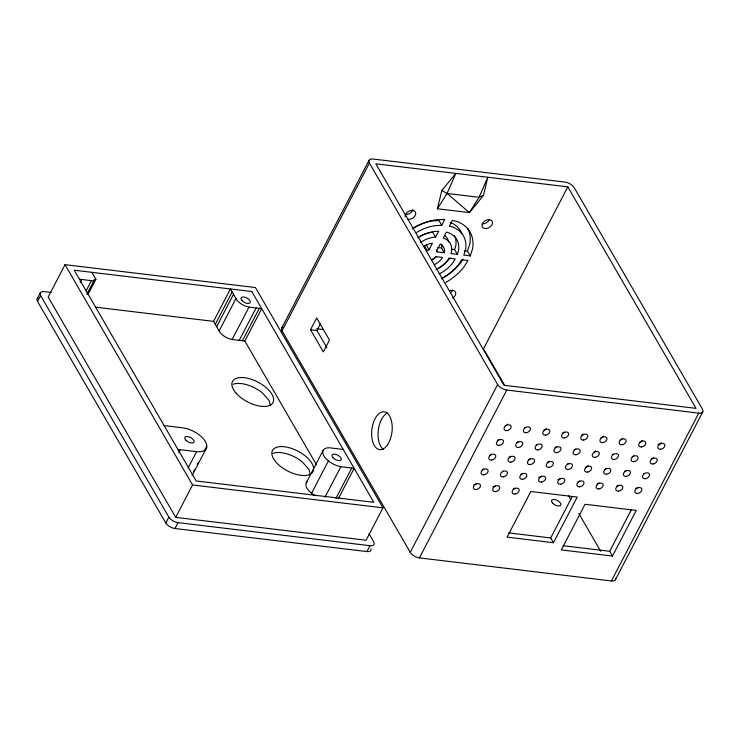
<?xml version="1.0" encoding="UTF-8"?>
<svg xmlns="http://www.w3.org/2000/svg" width="740" height="740" viewBox="0 0 740 740"><rect width="100%" height="100%" fill="white"/><g stroke="black" fill="none" stroke-linecap="round" stroke-linejoin="round"><path stroke-width="1.11" d="M270.414 405.4L269.018 400.414L262.441 392.949A22.838 11.174 27.5 0 0 233.128 384.273M436.221 250.028L437.331 251.933L444.37 252.784L441.614 248.02L441.863 246.106A15.226 10.517 -30.1 0 0 441.586 244.219M444.37 252.784L444.62 250.869A15.226 10.517 -30.1 0 0 440.226 244.117L436.674 250.629L437.331 251.933M437.396 208.8L441.817 190.504L455.812 173.41L447.053 193.445L437.396 208.8L469.419 212.593L483.414 195.499L487.817 177.258L479.058 197.293L469.419 212.593L447.053 193.445L441.817 190.504M457.357 254.338L458.56 250.527A30.451 21.044 -30.1 0 0 447.793 232.453L446.294 232.147L443.214 238.067L444.019 238.261A22.838 15.78 -30.1 0 1 451.418 252.211L450.938 253.57L457.357 254.338L454.601 249.574L455.803 245.763A30.451 21.044 -30.1 0 0 454.462 235.625M470.64 255.938L463.832 255.115L465.636 249.177A38.064 26.298 -30.1 0 0 451.872 226.764L449.346 226.274L452.39 220.437L457.135 221.501A45.677 31.561 -30.1 0 1 472.499 249.075L470.205 255.883L467.449 251.119L469.743 244.311A45.677 31.561 -30.1 0 0 467.856 228.401M37.213 298.747L40.275 292.864M371.082 548.793A7.613 3.728 27.5 0 1 366.947 551.577L174.945 528.517A7.613 3.728 27.5 0 1 165.788 522.986L37.564 301.495L40.635 295.602A7.613 3.728 27.5 0 1 44.28 291.606L51.134 292.43M65.037 264.67L48.174 297.064L175.704 517.362L366.106 540.237L382.969 507.844L255.439 287.546L65.037 264.67L192.567 484.977L382.969 507.844M80.225 282.523L81.807 279.489M86.136 290.764L91.409 280.645M86.913 294.085L93.758 280.923A5.143 2.516 27.5 0 1 95.904 279.276L91.88 272.329M88.005 294.464L95.904 279.276M244.838 341.029L232.138 339.503A11.193 5.476 27.5 0 1 219.114 330.956L213.555 321.364L230.418 288.97L235.977 298.572A11.193 5.476 27.5 0 0 249.001 307.118L261.701 308.645L244.838 341.029L316.517 464.859M215.285 324.333L232.138 291.949M216.663 326.719L233.516 294.326M219.114 330.956L235.977 298.572M232.138 339.503L249.001 307.118M178.756 452.75L180.338 449.707M239.242 340.363L256.105 307.97M242.443 340.742L259.305 308.358M188.163 467.856L196.6 451.659A19.037 9.315 27.5 0 0 206.784 447.191L206.645 444.49A19.037 9.315 27.5 0 0 182.299 427.785L164.16 425.611M165.788 522.986L168.85 517.094L40.635 295.602M193.556 471.537L194.611 469.512M197.247 464.452L198.302 462.426M204.629 450.281L206.738 446.229M192.039 475.709L205.738 449.393M175.704 517.362L192.567 484.977M174.945 528.517L178.007 522.625L370.009 545.695A7.613 3.728 27.5 0 0 373.654 541.699L369.029 533.716M281.681 328.135L369.057 160.293M282.042 330.873L369.417 163.031A7.613 3.728 27.5 0 1 373.053 159.035L565.055 182.105A7.613 3.728 27.5 0 1 574.212 187.636L702.436 409.128A7.613 3.728 27.5 0 1 698.791 413.124L611.416 580.965L419.414 557.895A7.613 3.728 27.5 0 1 410.256 552.364L282.042 330.873A7.613 3.728 27.5 0 1 282.856 327.136M310.522 329.735L316.655 317.96L329.476 340.104L323.343 351.889L310.522 329.735L316.924 330.503L326.95 347.837M316.924 330.503L320.494 323.63M306.175 482.98L323.038 450.595M425.315 245.365L424.427 245.948L427.184 250.712L429.043 249.713L432.41 243.229L430.088 243.645A15.226 10.517 -30.1 0 0 423.844 246.55M420.486 242.452A22.838 15.78 -30.1 0 1 434.001 237.216L435.564 237.189L438.635 231.278L434.232 231.472A30.451 21.044 -30.1 0 0 417.73 237.956M416.666 232.416A38.064 26.298 -30.1 0 1 434.861 225.681L441.734 225.321L444.796 219.456L436.979 219.669A45.677 31.561 -30.1 0 0 412.282 228.938M311.586 493.247L328.44 460.854M325.045 497.095L340.853 466.737L354.136 468.328L338.328 498.695M335.932 498.409L351.74 468.041M366.947 551.577L370.009 545.695M567.821 186.869L696.035 408.36L504.033 385.29L375.818 163.799L567.821 186.869L483.507 348.818L504.884 385.734M410.256 552.364L497.632 384.522L369.417 163.031M419.414 557.895L506.789 390.054L698.791 413.124M553.465 542.716L507.066 537.138L530.821 491.499L577.228 497.077L553.465 542.716L550.708 537.952L572.353 496.364M612.48 556.064L561.281 549.913L585.035 504.273L636.243 510.424L612.48 556.064L609.723 551.3L631.368 509.712M615.412 579.707L702.787 411.865M463.046 259.194L460.835 262.663A45.677 31.561 -30.1 0 1 443.038 277.648M431.818 259.962L436.11 256.66L442.557 257.437L440.698 259.943A15.226 10.517 -30.1 0 1 434.426 264.624M483.414 195.499L479.058 197.293L447.053 193.445M437.59 247.53L441.614 248.02M451.391 249.195L454.601 249.574M464.267 250.74L467.449 251.119M79.402 279.202L93.758 280.923M316.646 328.773L323.51 329.596M95.627 307.193L213.555 321.364M343.212 449.448L329.152 447.756A15.226 7.456 27.5 0 0 327.246 459.919L330.225 462.241A15.226 7.456 27.5 0 0 340.853 466.737M177.942 449.421L196.6 451.659M508.833 532.92L550.708 537.952M563.075 545.695L609.723 551.3M441.734 225.321L438.977 220.557L432.105 220.918A38.064 26.298 -30.1 0 0 413.91 227.652M435.564 237.189L432.798 232.425L431.244 232.453A22.838 15.78 -30.1 0 0 420.274 236.125M426.286 244.949L429.043 249.713M568.413 495.486L570.716 499.472M578.8 513.44L600.751 551.356M310.393 474.47L308.867 469.262L302.161 461.806A22.838 11.174 27.5 0 0 272.903 453.426M383.709 449.55A19.037 10.129 -83.2 0 1 378.233 430.652A19.037 10.129 -83.2 0 1 387.723 413.003M615.551 578.171A7.613 3.728 27.5 0 1 611.416 580.965M506.789 390.054A7.613 3.728 27.5 0 1 497.632 384.522M564.361 432.003A3.811 2.627 -30.1 0 1 562.631 432.946M583.518 434.139A3.811 2.627 -30.1 0 1 581.788 435.074M178.007 522.625A7.613 3.728 27.5 0 1 168.85 517.094M37.564 301.495A7.613 3.728 27.5 0 1 37.888 298.017M315.036 495.68A15.226 7.456 27.5 0 1 313.362 494.635L310.384 492.313A15.226 7.456 27.5 0 1 307.424 481.444M313.501 470.205A22.838 11.174 27.5 0 1 280.738 466.598A22.838 11.174 27.5 0 1 283.364 446.664A22.838 11.174 27.5 0 1 313.631 469.197M618.51 485.209A3.811 2.627 -30.1 0 1 616.781 486.143M499.176 439.468A3.811 2.627 -30.1 0 1 497.447 440.402M644.42 473.36A3.811 2.627 -30.1 0 1 643.513 473.748M514.91 488.123A3.811 2.627 -30.1 0 1 513.181 489.057M510.804 456.256A3.811 2.627 -30.1 0 1 509.074 457.2M633.838 455.757A3.811 2.627 -30.1 0 1 632.108 456.691M622.553 438.182A3.811 2.627 -30.1 0 1 621.859 438.857M621.036 439.403A3.811 2.627 -30.1 0 1 620.129 439.791M541.365 476.171A3.811 2.627 -30.1 0 1 540.542 476.727M539.636 477.115A3.811 2.627 -30.1 0 1 538.711 477.309M595.709 450.78A3.811 2.627 -30.1 0 1 594.192 452.001M575.85 448.865A3.811 2.627 -30.1 0 1 574.12 449.8M518.472 441.539A3.811 2.627 -30.1 0 1 516.742 442.474M598.873 483.026A3.811 2.627 -30.1 0 1 597.134 483.96M653.596 457.413A3.811 2.627 -30.1 0 1 652.911 458.088M652.079 458.634A3.811 2.627 -30.1 0 1 651.172 459.022M661.264 442.687A3.811 2.627 -30.1 0 1 657.916 444.5M642.191 440.365A3.811 2.627 -30.1 0 1 641.506 441.04M640.683 441.586A3.811 2.627 -30.1 0 1 639.776 441.974M613.368 454.129A3.811 2.627 -30.1 0 1 612.461 454.517M537.083 444.5A3.811 2.627 -30.1 0 1 536.176 444.888M546.259 428.562A3.811 2.627 -30.1 0 1 545.574 429.228M544.742 429.774A3.811 2.627 -30.1 0 1 543.835 430.162M476.181 483.636A3.811 2.627 -30.1 0 1 473.526 484.774M530.247 458.671A3.811 2.627 -30.1 0 1 528.508 459.614M503.145 470.982A3.811 2.627 -30.1 0 1 502.312 471.528M560.522 478.308A3.811 2.627 -30.1 0 1 557.868 479.446M522.579 473.397A3.811 2.627 -30.1 0 1 520.849 474.331M588.05 465.506A3.811 2.627 -30.1 0 1 587.357 466.182M586.533 466.727A3.811 2.627 -30.1 0 1 585.627 467.116M637.584 487.53A3.811 2.627 -30.1 0 1 635.845 488.465M626.179 470.483A3.811 2.627 -30.1 0 1 624.44 471.417M507.529 424.066A3.811 2.627 -30.1 0 1 506.845 424.742M506.012 425.287A3.811 2.627 -30.1 0 1 505.105 425.676M556.702 446.729A3.811 2.627 -30.1 0 1 554.963 447.663M549.034 461.455A3.811 2.627 -30.1 0 1 547.304 462.389M495.476 485.708A3.811 2.627 -30.1 0 1 492.822 486.846M483.849 468.91A3.811 2.627 -30.1 0 1 482.119 469.845M491.508 454.184A3.811 2.627 -30.1 0 1 489.778 455.128M568.191 463.582A3.811 2.627 -30.1 0 1 567.367 464.137M606.532 468.3A3.811 2.627 -30.1 0 1 604.802 469.234M525.308 427.359A3.811 2.627 -30.1 0 1 524.401 427.748M603.377 436.064A3.811 2.627 -30.1 0 1 600.954 437.673M579.698 480.898A3.811 2.627 -30.1 0 1 577.959 481.842M405.113 216.598A5.707 3.95 -30.1 0 1 410.94 210.539A5.707 3.95 -30.1 0 1 415.547 214.692A5.707 3.95 -30.1 0 1 408.119 219.308M449.513 290.857A5.707 3.95 -30.1 0 1 455.507 292.189A5.707 3.95 -30.1 0 1 452.686 298.035M445.795 282.412A45.677 31.561 -30.1 0 0 463.592 267.427L468.013 260.499L461.594 259.721L458.698 264.513A38.064 26.298 -30.1 0 1 441.299 278.86M439.209 274.013A30.451 21.044 -30.1 0 0 452.889 262.783L455.239 258.963L448.893 258.195L446.812 261.368A22.838 15.78 -30.1 0 1 436.064 269.693M450.133 258.019A30.451 21.044 -30.1 0 1 438.441 268.148M450.142 222.379A38.064 26.298 -30.1 0 1 461.889 233.692M445.036 235.755A22.838 15.78 -30.1 0 1 448.699 241.925M436.572 256.539A15.226 10.517 -30.1 0 1 431.67 259.86M412.892 209.54A5.707 3.95 -30.1 0 1 405.363 214.544M452.677 290.163A5.707 3.95 -30.1 0 1 451.095 292.374M489.27 219.928A5.707 3.95 -30.1 0 1 482.166 223.767M251.804 291.542L74.194 270.202L196.211 480.982L373.811 502.312L251.804 291.542M552.521 503.034A5.143 2.516 27.5 0 0 560.587 505.346A5.143 2.516 27.5 0 0 555.537 499.731A5.143 2.516 27.5 0 0 552.521 503.034M387.603 444.703A19.037 10.129 -83.2 0 0 386.548 412.68A19.037 10.129 -83.2 0 0 371.637 434.805A19.037 10.129 -83.2 0 0 387.603 444.703M236.143 393.236A22.838 11.174 27.5 0 0 272.052 403.864A22.838 11.174 27.5 0 0 250.064 378.889A22.838 11.174 27.5 0 0 236.143 393.236M332.963 457.736A5.143 2.516 27.5 0 0 341.02 460.049A5.143 2.516 27.5 0 0 335.969 454.434A5.143 2.516 27.5 0 0 332.963 457.736M185.758 440.06A5.143 2.516 27.5 0 0 193.815 442.363A5.143 2.516 27.5 0 0 188.765 436.757A5.143 2.516 27.5 0 0 185.758 440.06M241.888 300.468A5.143 2.516 27.5 0 0 249.981 302.91A5.143 2.516 27.5 0 0 245.107 297.286A5.143 2.516 27.5 0 0 241.888 300.468M499.278 445.369A3.811 2.627 -30.1 0 0 503.274 440.615A3.811 2.627 -30.1 0 0 497.234 441.29A3.811 2.627 -30.1 0 0 499.278 445.369M483.951 474.812A3.811 2.627 -30.1 0 0 487.947 470.057A3.811 2.627 -30.1 0 0 481.907 470.733A3.811 2.627 -30.1 0 0 483.951 474.812M506.937 430.643A3.811 2.627 -30.1 0 0 510.942 425.889A3.811 2.627 -30.1 0 0 504.902 426.564A3.811 2.627 -30.1 0 0 506.937 430.643M476.283 489.538A3.811 2.627 -30.1 0 0 480.279 484.783A3.811 2.627 -30.1 0 0 474.238 485.459A3.811 2.627 -30.1 0 0 476.283 489.538M503.246 476.884A3.811 2.627 -30.1 0 0 507.242 472.129A3.811 2.627 -30.1 0 0 501.202 472.805A3.811 2.627 -30.1 0 0 503.246 476.884M495.578 491.61A3.811 2.627 -30.1 0 0 499.574 486.855A3.811 2.627 -30.1 0 0 493.534 487.53A3.811 2.627 -30.1 0 0 495.578 491.61M510.905 462.158A3.811 2.627 -30.1 0 0 514.901 457.403A3.811 2.627 -30.1 0 0 508.861 458.088A3.811 2.627 -30.1 0 0 510.905 462.158M518.574 447.441A3.811 2.627 -30.1 0 0 522.57 442.687A3.811 2.627 -30.1 0 0 516.529 443.362A3.811 2.627 -30.1 0 0 518.574 447.441M526.232 432.715A3.811 2.627 -30.1 0 0 530.238 427.961A3.811 2.627 -30.1 0 0 524.188 428.636A3.811 2.627 -30.1 0 0 526.232 432.715M522.68 479.298A3.811 2.627 -30.1 0 0 526.677 474.543A3.811 2.627 -30.1 0 0 520.636 475.219A3.811 2.627 -30.1 0 0 522.68 479.298M515.012 494.024A3.811 2.627 -30.1 0 0 519.018 489.27A3.811 2.627 -30.1 0 0 512.968 489.945A3.811 2.627 -30.1 0 0 515.012 494.024M530.34 464.581A3.811 2.627 -30.1 0 0 534.345 459.827A3.811 2.627 -30.1 0 0 528.304 460.502A3.811 2.627 -30.1 0 0 530.34 464.581M545.667 435.129A3.811 2.627 -30.1 0 0 549.672 430.375A3.811 2.627 -30.1 0 0 543.632 431.05A3.811 2.627 -30.1 0 0 545.667 435.129M538.008 449.855A3.811 2.627 -30.1 0 0 542.004 445.101A3.811 2.627 -30.1 0 0 535.963 445.776A3.811 2.627 -30.1 0 0 538.008 449.855M556.795 452.63A3.811 2.627 -30.1 0 0 560.8 447.876A3.811 2.627 -30.1 0 0 554.76 448.551A3.811 2.627 -30.1 0 0 556.795 452.63M541.467 482.073A3.811 2.627 -30.1 0 0 545.473 477.319A3.811 2.627 -30.1 0 0 539.423 478.003A3.811 2.627 -30.1 0 0 541.467 482.073M549.135 467.356A3.811 2.627 -30.1 0 0 553.132 462.602A3.811 2.627 -30.1 0 0 547.091 463.277A3.811 2.627 -30.1 0 0 549.135 467.356M564.463 437.904A3.811 2.627 -30.1 0 0 568.459 433.15A3.811 2.627 -30.1 0 0 562.418 433.834A3.811 2.627 -30.1 0 0 564.463 437.904M583.62 440.041A3.811 2.627 -30.1 0 0 587.615 435.286A3.811 2.627 -30.1 0 0 581.575 435.962A3.811 2.627 -30.1 0 0 583.62 440.041M575.951 454.767A3.811 2.627 -30.1 0 0 579.957 450.013A3.811 2.627 -30.1 0 0 573.916 450.688A3.811 2.627 -30.1 0 0 575.951 454.767M568.292 469.484A3.811 2.627 -30.1 0 0 572.288 464.729A3.811 2.627 -30.1 0 0 566.248 465.414A3.811 2.627 -30.1 0 0 568.292 469.484M560.624 484.21A3.811 2.627 -30.1 0 0 564.62 479.455A3.811 2.627 -30.1 0 0 558.58 480.13A3.811 2.627 -30.1 0 0 560.624 484.21M602.785 442.631A3.811 2.627 -30.1 0 0 606.782 437.877A3.811 2.627 -30.1 0 0 600.741 438.561A3.811 2.627 -30.1 0 0 602.785 442.631M595.117 457.357A3.811 2.627 -30.1 0 0 599.123 452.603A3.811 2.627 -30.1 0 0 593.082 453.278A3.811 2.627 -30.1 0 0 595.117 457.357M587.458 472.083A3.811 2.627 -30.1 0 0 591.454 467.329A3.811 2.627 -30.1 0 0 585.414 468.004A3.811 2.627 -30.1 0 0 587.458 472.083M579.79 486.8A3.811 2.627 -30.1 0 0 583.795 482.045A3.811 2.627 -30.1 0 0 577.755 482.73A3.811 2.627 -30.1 0 0 579.79 486.8M606.634 474.201A3.811 2.627 -30.1 0 0 610.63 469.447A3.811 2.627 -30.1 0 0 604.589 470.122A3.811 2.627 -30.1 0 0 606.634 474.201M614.293 459.475A3.811 2.627 -30.1 0 0 618.298 454.721A3.811 2.627 -30.1 0 0 612.258 455.405A3.811 2.627 -30.1 0 0 614.293 459.475M621.961 444.759A3.811 2.627 -30.1 0 0 625.957 440.004A3.811 2.627 -30.1 0 0 619.916 440.679A3.811 2.627 -30.1 0 0 621.961 444.759M598.965 488.927A3.811 2.627 -30.1 0 0 602.971 484.173A3.811 2.627 -30.1 0 0 596.93 484.848A3.811 2.627 -30.1 0 0 598.965 488.927M641.608 446.942A3.811 2.627 -30.1 0 0 645.604 442.187A3.811 2.627 -30.1 0 0 639.563 442.862A3.811 2.627 -30.1 0 0 641.608 446.942M626.28 476.384A3.811 2.627 -30.1 0 0 630.277 471.63A3.811 2.627 -30.1 0 0 624.236 472.305A3.811 2.627 -30.1 0 0 626.28 476.384M618.612 491.11A3.811 2.627 -30.1 0 0 622.608 486.356A3.811 2.627 -30.1 0 0 616.568 487.031A3.811 2.627 -30.1 0 0 618.612 491.11M633.94 461.658A3.811 2.627 -30.1 0 0 637.936 456.904A3.811 2.627 -30.1 0 0 631.895 457.579A3.811 2.627 -30.1 0 0 633.94 461.658M645.345 478.706A3.811 2.627 -30.1 0 0 649.341 473.952A3.811 2.627 -30.1 0 0 643.301 474.636A3.811 2.627 -30.1 0 0 645.345 478.706M660.672 449.263A3.811 2.627 -30.1 0 0 664.668 444.509A3.811 2.627 -30.1 0 0 658.628 445.184A3.811 2.627 -30.1 0 0 660.672 449.263M637.677 493.432A3.811 2.627 -30.1 0 0 641.682 488.678A3.811 2.627 -30.1 0 0 635.641 489.353A3.811 2.627 -30.1 0 0 637.677 493.432M653.013 463.989A3.811 2.627 -30.1 0 0 657.009 459.235A3.811 2.627 -30.1 0 0 650.969 459.91A3.811 2.627 -30.1 0 0 653.013 463.989M491.61 460.086A3.811 2.627 -30.1 0 0 495.615 455.331A3.811 2.627 -30.1 0 0 489.566 456.016A3.811 2.627 -30.1 0 0 491.61 460.086M486.245 228.531A5.707 3.95 -30.1 0 0 492.239 221.399A5.707 3.95 -30.1 0 0 483.183 222.416A5.707 3.95 -30.1 0 0 486.245 228.531"/></g></svg>
